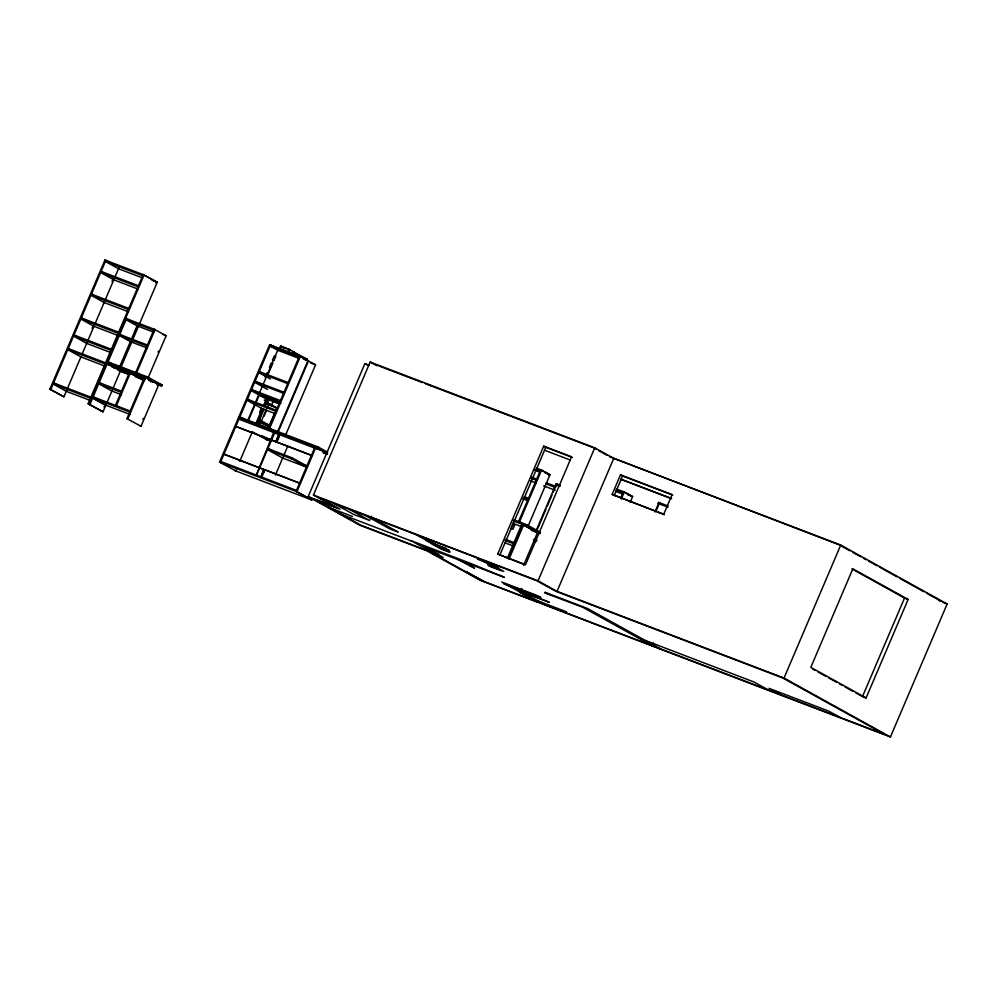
<?xml version="1.0" encoding="UTF-8"?>
<svg xmlns="http://www.w3.org/2000/svg" width="997" height="997" viewBox="0 0 997 997"><rect width="100%" height="100%" fill="white"/><g stroke="black" fill="none" stroke-linecap="round" stroke-linejoin="round"><path stroke-width="1.5" d="M539.963 533.407L526.404 525.893L526.865 524.808L513.854 519.848M90.69 400.62L66.288 391.298L66.749 390.201L63.895 396.818L49.85 389.204L104.947 260.03L143.169 274.624L156.305 281.902L155.844 282.986M63.895 396.818L50.747 389.54L105.856 260.367L108.474 261.825M92.048 328.337L93.257 325.496M112.025 281.49L113.247 278.661M67.31 388.805L80.907 356.914M81.966 354.446L87.15 342.283M87.724 340.949L94.441 325.209L93.992 326.318L118.394 335.64M95.039 323.788L104.585 301.418M105.159 300.072L114.269 278.724M114.867 277.303L118.992 267.645M111.116 352.714L86.714 343.392L87.175 342.295M138.222 289.155L113.82 279.833L114.281 278.736M106.293 404.159L103.015 411.823L88.135 403.71L143.232 274.536L144.141 274.885L88.945 404.196L89.855 404.545L107.601 362.933M144.739 378.723L109.109 365.114L109.558 364.067M130.757 374.162L113.658 367.631L111.689 366.535L112.15 365.45M113.658 367.631L114.119 366.535M128.812 374.548L120.263 371.283L118.294 370.199L118.755 369.102M119.104 368.018L130.37 341.622L119.304 335.49L146.983 346.071M131.38 339.242L137.1 325.832L126.033 319.701L153.712 330.281M134.807 332.387L136.614 328.125M102.118 411.487L101.283 410.988M104.012 407.05L105.221 404.196M120.911 367.407L157.277 282.163L143.232 274.536M106.853 402.85L112.349 389.964M112.948 388.556L120.712 370.248M115.453 405.405L129.448 372.591L143.456 380.193M130.358 372.928L116.362 405.742L118.979 407.2M135.729 372.454L154.161 329.234L166.125 335.702L148.279 377.539M126.931 418.64L127.828 418.989L145.562 377.427L158.722 384.717L141.001 426.28L126.931 418.64L144.652 377.078M158.049 352.19L158.486 351.156M147.892 377.115L162.1 384.979L161.639 386.063L147.431 378.199L147.892 377.115L107.165 361.562M148.74 380.692L149.201 379.595L153.488 381.976M150.709 381.776L151.17 380.692L148.329 379.595M142.895 419.351L143.344 418.316M157.314 385.44L157.788 384.344L158.722 384.717M236.102 469.849L235.666 470.896L219.552 462.122L269.651 344.663L300.359 356.39L269.626 428.423L274.698 431.24M220.449 462.471L239.355 418.142M265.202 377.128L267.009 372.89M269.427 367.232L271.234 362.995M272.43 360.179L274.237 355.941M248.029 419.862L254.584 404.495M255.02 403.461L258.721 394.8L280.905 403.361M266.398 376.791L259.158 393.753L251.556 389.553L280.456 400.582M266.847 375.744L278.163 349.224M247.954 421.544L255.095 404.782M255.544 403.748L259.681 394.052M267.358 376.031L272.792 363.294M274.001 360.453L275.82 356.203M279.31 348.888L280.506 346.084L290.139 349.76L288.918 352.626M279.92 349.112L281.104 346.32L285.416 348.701M281.191 347.641L281.628 346.607L289.454 349.598L289.018 350.632M259.556 412.409L261.364 408.172M239.716 461.399L252.328 431.826M255.631 424.074L262.186 408.708L246.969 400.283L275.87 411.325M263.158 406.427L266.76 397.965M256.939 424.323L263.445 409.057M264.629 406.278L266.86 401.081L264.242 400.084M287.747 352.103L288.943 349.311L307.587 359.431L301.169 356.976M257.887 423.613L264.08 409.094M265.214 406.415L266.86 401.081M268.829 399.722L267.62 402.576L266.411 402.115L277.303 408.147L265.887 403.274M259.307 425.844L260.927 422.043M261.501 420.709L268.355 404.645L276.78 407.86L275.646 410.54M264.08 416.173L266.473 410.552M292.545 352.589L292.993 351.555L294.202 352.016L292.981 354.87M272.891 401.965L271.67 404.819L270.461 404.358M258.024 421.719L268.916 426.305L274.499 413.219M268.729 428.087L299.449 356.041L315.563 364.815L285.441 435.44M274.163 431.427L256.217 475.008M305.418 359.718L305.867 358.683M256.603 475.071L275.072 431.776M277.228 432.636L307.961 360.602M278.35 431.514L308.484 360.889L303.238 358.883M263.607 469.313L261.04 476.853L264.13 469.599L223.989 454.171L264.13 469.599M238.919 419.176L279.06 434.592L275.957 441.845L278.986 433.271M264.517 469.649L300.109 483.346L264.517 469.649L261.937 477.202M311.949 455.592L276.343 441.908L279.883 433.62M264.006 472.354L265.028 469.936M276.867 442.194L279.447 436.15M275.434 475.008L283.111 457M283.671 455.691L287.597 446.494M292.146 457.835L307.363 466.26L306.914 467.294L291.71 458.882L292.146 457.835L267.906 448.575L272.979 451.379M314.965 447.017L296.059 491.347L311.276 499.771L311.712 498.737M234.756 470.547L312.173 500.12L296.956 491.695L315.875 447.366L327.577 453.996L323.364 452.389M317.121 449.497L317.569 448.451M327.24 453.336L317.769 448.089L318.23 446.992L238.919 416.696M308.16 496.631L334.356 506.626L313.432 495.048L370.161 362.048L594.748 447.84L613.753 458.358L840.745 545.06L947.15 603.983L890.421 736.97L479.943 580.192L426.878 550.805L359.593 525.107L308.16 496.631L364.89 363.631L369.251 365.301M370.298 519.113L371.482 516.321M426.392 540.885L426.866 539.788L432.623 541.994M497.715 554.045L543.726 446.158L571.58 456.788L525.556 564.676L497.715 554.045L524.846 564.763M499.784 555.192L545.808 447.304L543.726 446.158M523.051 524.011L519.437 522.004L541.57 470.098L536.398 468.116M507.286 558.345L521.867 524.16L523.674 524.858L537.557 532.548L523.587 565.299M508.183 558.694L522.764 524.509M509.093 559.03L523.674 524.858M548.662 475.457L549.11 474.422L540.673 469.749L518.527 521.655L519.437 522.004M527.874 526.678L550.008 474.771L541.57 470.098M535.788 531.513L556.164 483.757L560.426 485.389M536.909 530.392L545.97 509.155M547.179 506.314L548.986 502.077M549.247 501.466L549.696 500.419M550.194 499.235L552.014 494.998M553.223 492.157L555.03 487.907M536.212 601.44L519.624 592.255L520.845 589.401M521.842 588.417L520.633 591.246L549.297 602.275L521.157 591.533M537.121 601.789L520.521 592.604L521.743 589.738M890.421 736.97L784.016 678.06L557.036 591.358L538.019 580.827L594.748 447.84M557.036 591.358L613.753 458.358M612.146 494.425L620.495 474.846L672.128 494.574L663.778 514.14L612.146 494.425L664.413 514.739M614.227 495.571L622.564 476.005L620.495 474.846M620.608 498.238L623.424 491.633L631.712 496.232M621.281 499.098L624.321 491.982L616.458 488.966M630.191 502.264L632.621 496.568L624.321 491.982M656.076 510.888L659.054 503.896L658.194 503.423L658.631 502.388L668.115 506.002M654.967 511.997L658.531 503.61M653.496 642.915L652.275 645.769L582.859 607.335L544.549 592.829M784.016 678.06L840.745 545.06M866.094 697.962L810.81 667.354L852.846 568.813L908.13 599.434L866.094 697.962L862.48 696.579L904.516 598.05L851.924 568.926M513.393 520.945L526.404 525.893M512.408 523.151L522.528 527.002M531.202 530.304L539.875 533.607M142.733 275.733L105.383 261.463L118.518 268.741L141.487 277.502M377.963 365.6L422.441 382.586M425.27 383.671L591.757 447.055M156.379 281.815L157.277 282.163M152.005 280.257L156.305 281.902M839.212 544.836L609.503 456.626M138.471 285.715L101.146 271.458L107.701 275.097M137.997 286.812L100.685 272.555L113.82 279.833M622.564 476.005L672.763 495.173M545.808 447.304L572.253 457.411M938.563 600.344L941.467 601.453L926.662 593.252M620.907 479.133L671.455 498.438M545.371 450.519L570.035 459.941M620.795 479.32L671.567 498.712M942.801 602.313L947.15 603.983M299.013 357.088L270.112 346.046L278.238 350.545M277.714 350.259L299.387 358.534M310.329 362.808L315.563 364.815M658.194 503.423L668.015 507.236M904.516 598.05L908.13 599.434M627.512 493.901L628.409 494.238M616.009 490.013L622.975 492.668M627.537 494.637L632.621 496.568M615.959 491.409L622.926 494.076M128.787 308.409L91.45 294.14L98.018 297.779M128.326 309.506L90.976 295.237L104.124 302.515L128.526 311.824M535.962 469.163L540.224 470.783M544.848 472.79L550.008 474.771M534.442 470.023L540.137 472.204M162.461 334.307L166.125 335.702M288.133 382.574L259.232 371.532L263.034 373.638M559.99 486.424L556.239 485.078M137.1 325.832L153.712 332.175M287.697 383.621L258.796 372.579L266.922 377.078M531.762 477.276L537.533 479.47M546.182 482.785L556.289 486.636M531.314 478.311L537.084 480.517M545.745 483.819L554.394 487.122M530.603 480.89L536.374 483.096M543.589 485.851L555.13 490.25M283.995 392.27L255.095 381.24L258.896 383.347M283.559 393.317L254.659 382.275L267.508 389.391M118.643 332.2L81.318 317.943L86.565 320.847M118.169 333.297L80.857 319.04L93.992 326.318M147.419 345.024L119.752 334.456L123.429 336.5M130.37 341.622L146.97 347.965M280.007 401.629L251.107 390.587L266.324 399.012L279.322 403.972M524.235 496.656L528.497 498.288M523.786 497.702L528.049 499.323M522.266 498.562L527.961 500.743M276.319 410.278L247.418 399.249L251.219 401.355M111.352 349.274L74.04 335.029L77.978 337.198M110.891 350.371L73.566 336.114L86.714 343.392M262.186 408.708L275.197 413.68M106.704 362.646L147.431 378.199M265.14 423.65L269.364 425.258L259.507 419.812M105.582 362.821L68.257 348.564L73.504 351.467M119.279 368.167L129.249 371.981M134.956 374.149L142.073 376.878M156.479 382.823L162.1 384.979M144.191 378.175L107.14 364.017L109.109 365.114M105.121 363.905L67.796 349.648L80.931 356.926L105.333 366.248M111.689 366.535L144.465 379.059M150.111 381.078L152.965 382.163M135.031 375.794L145.014 379.608M157.414 384.456L161.639 386.063M118.294 370.199L129.697 374.548M135.393 376.729L143.942 379.994M141.649 379.458L144.49 380.542M238.457 417.793L317.769 448.089M537.557 532.548L524.385 525.569M316.385 448.525L320.598 450.133M279.447 434.655L314.529 448.052M323.165 452.763L327.377 454.37M534.18 539.14L536.997 540.212M275.446 441.559L235.815 426.429L275.957 441.845M276.343 441.908L311.425 455.305M533.707 540.224L536.523 541.296M266.236 439.503L270.972 441.397M121.509 391.198L99.214 382.686L104.461 385.59M121.048 392.295L98.74 383.77L111.888 391.048L121.634 394.775M505.579 539.377L514.003 542.592M291.71 458.882L267.458 449.622L282.674 458.034L306.914 467.294M505.105 540.461L513.542 543.689M303.076 464.627L307.363 466.26M504.943 542.779L513.368 546.007M130.183 411.026L93.12 396.868L97.07 399.049M90.939 397.18L53.614 382.935L60.169 386.562M129.735 412.06L92.684 397.903L105.844 405.193L130.071 414.453M90.465 398.277L53.153 384.019L66.288 391.298M49.85 389.204L50.747 389.54M88.135 403.71L103.015 411.823M140.091 425.931L141.001 426.28M313.432 495.048L538.019 580.827M374.224 518.826L320.336 498.251L340.039 509.155L313.843 499.161L361.126 525.332L432.773 552.699L411.001 540.636L470.447 563.355L504.432 577.388L423.002 546.281L443.142 557.435L432.91 553.522M477.513 559.192L498.587 567.243M427.838 541.433L446.581 548.599M219.552 462.122L296.956 491.695M488.58 565.81L501.229 570.633M317.382 500.594L337.634 508.233M448.301 551.777L441.098 549.023L430.405 543.103M331.59 508.458L352.365 516.396M336.637 511.773L340.55 513.268L316.859 500.307M340.787 514.066L412.434 541.433M423.999 546.406L423.102 546.057L438.705 554.544L437.795 554.207M458.608 559.629L474.51 568.14L459.717 560.115M499.995 575.431L501.803 576.129M503.522 583.719L519.387 589.775M511.012 587.133L511.922 587.482M519.624 592.255L520.521 592.604M645.246 640.46L753.919 681.973L768.537 690.061M538.442 601.104L566.595 611.846M841.904 546.319L849.967 550.793M852.659 552.288L860.735 556.75M863.427 558.245L866.119 559.728M868.811 561.224L876.886 565.698M879.578 567.181L897.063 576.864M899.755 578.36L923.97 591.769M593.203 447.603L595.919 449.111M598.636 450.607L606.787 455.131M658.631 502.388L663.815 505.255M429.732 385.166L430.953 385.839M370.161 362.048L376.704 365.675M364.89 363.631L367.557 365.114M556.164 483.757L558.806 485.215M280.506 346.084L284.481 348.289M274.349 347.118L270.548 345.012L239.828 417.045L246.159 420.56M269.651 344.663L274.723 347.467M104.947 260.03L110.206 262.934M812.592 668.962L815.297 670.458M817.989 671.941L826.077 676.427M828.769 677.923L836.869 682.397M839.561 683.892L842.253 685.388M844.958 686.871L853.046 691.357M855.738 692.853L862.48 696.579M268.093 377.726L270.461 379.034M526.865 524.808L540.436 532.311M525.294 525.905L536.648 532.199M533.495 540.349L535.888 541.67M133.86 322.754L126.482 318.666L108.05 361.886L112.96 364.615M131.741 321.732L125.585 318.317L155.058 329.583L136.626 372.803L141.549 375.533M840.184 717.429L828.943 711.21L769.036 688.329L780.277 694.548M318.23 446.992L327.714 452.239M259.058 420.846L268.916 426.305M660.55 648.935L587.594 608.544L544.998 592.268L548.886 594.486M262.56 436.025L270.636 440.487M252.789 432.062L266.76 439.789M484.542 560.763L503.821 571.431L491.334 566.657L487.869 564.751L493.889 567.044L477.899 558.195M422.815 537.146L438.805 546.007L445.871 548.711L449.335 550.618L443.316 548.325L450.058 552.051L441.92 548.948L415.824 534.492M115.266 367.232L118.73 369.152M459.941 560.364L462.62 561.847M365.787 515.611L389.727 528.871L398.164 532.086L372.928 518.116L536.473 580.603L555.491 591.134L782.483 677.835L884.738 734.453L545.396 604.955L512.383 586.672L540.823 597.539L537.283 595.57L501.753 581.999L538.318 602.25L482.174 580.802L428.411 551.029M484.28 581.612L466.783 572.079L483.383 581.263M349.822 509.517L369.7 520.521L353.661 514.39L333.783 503.385M297.019 490.599L221.409 461.711M93.556 398.638L104.062 404.458M512.707 524.509L510.987 528.522L512.919 529.257L514.626 525.245L512.707 524.509"/></g></svg>
